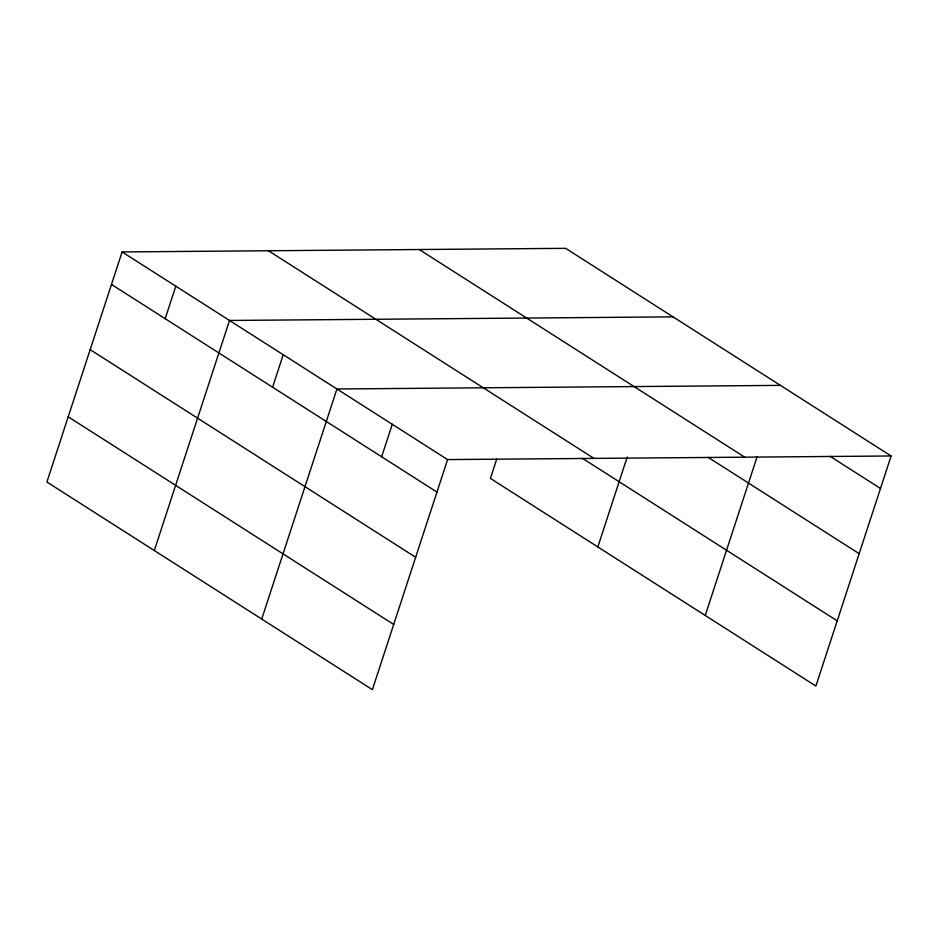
<?xml version="1.0" encoding="UTF-8"?>
<svg xmlns="http://www.w3.org/2000/svg" width="938" height="938" viewBox="0 0 938 938"><rect width="100%" height="100%" fill="white"/><g stroke="black" fill="none" stroke-linecap="round" stroke-linejoin="round"><path stroke-width="1.41" d="M891.1 455.985L565.614 248.336L122.104 251.947L46.9 482.015L372.386 689.665L447.59 459.585L891.1 455.985L815.896 686.053L490.41 478.415L496.765 458.987M165.182 318.697L175.805 286.207M154.313 550.536L229.505 320.468L673.027 316.856M272.595 387.218L283.217 354.728M261.725 619.068L336.918 388.989L780.428 385.377M381.637 456.771L392.26 424.293M597.823 546.936L627.205 457.052M705.235 615.457L757.118 456.712M830.071 456.302L880.477 488.464M419.251 249.531L744.737 457.169M708.225 457.381L859.173 553.666M268.456 250.751L593.953 458.401M582.521 458.365L837.212 620.85M122.104 251.947L447.59 459.585M111.481 284.437L436.967 492.075M90.165 349.639L415.663 557.278M68.216 416.812L393.702 624.462"/></g></svg>
